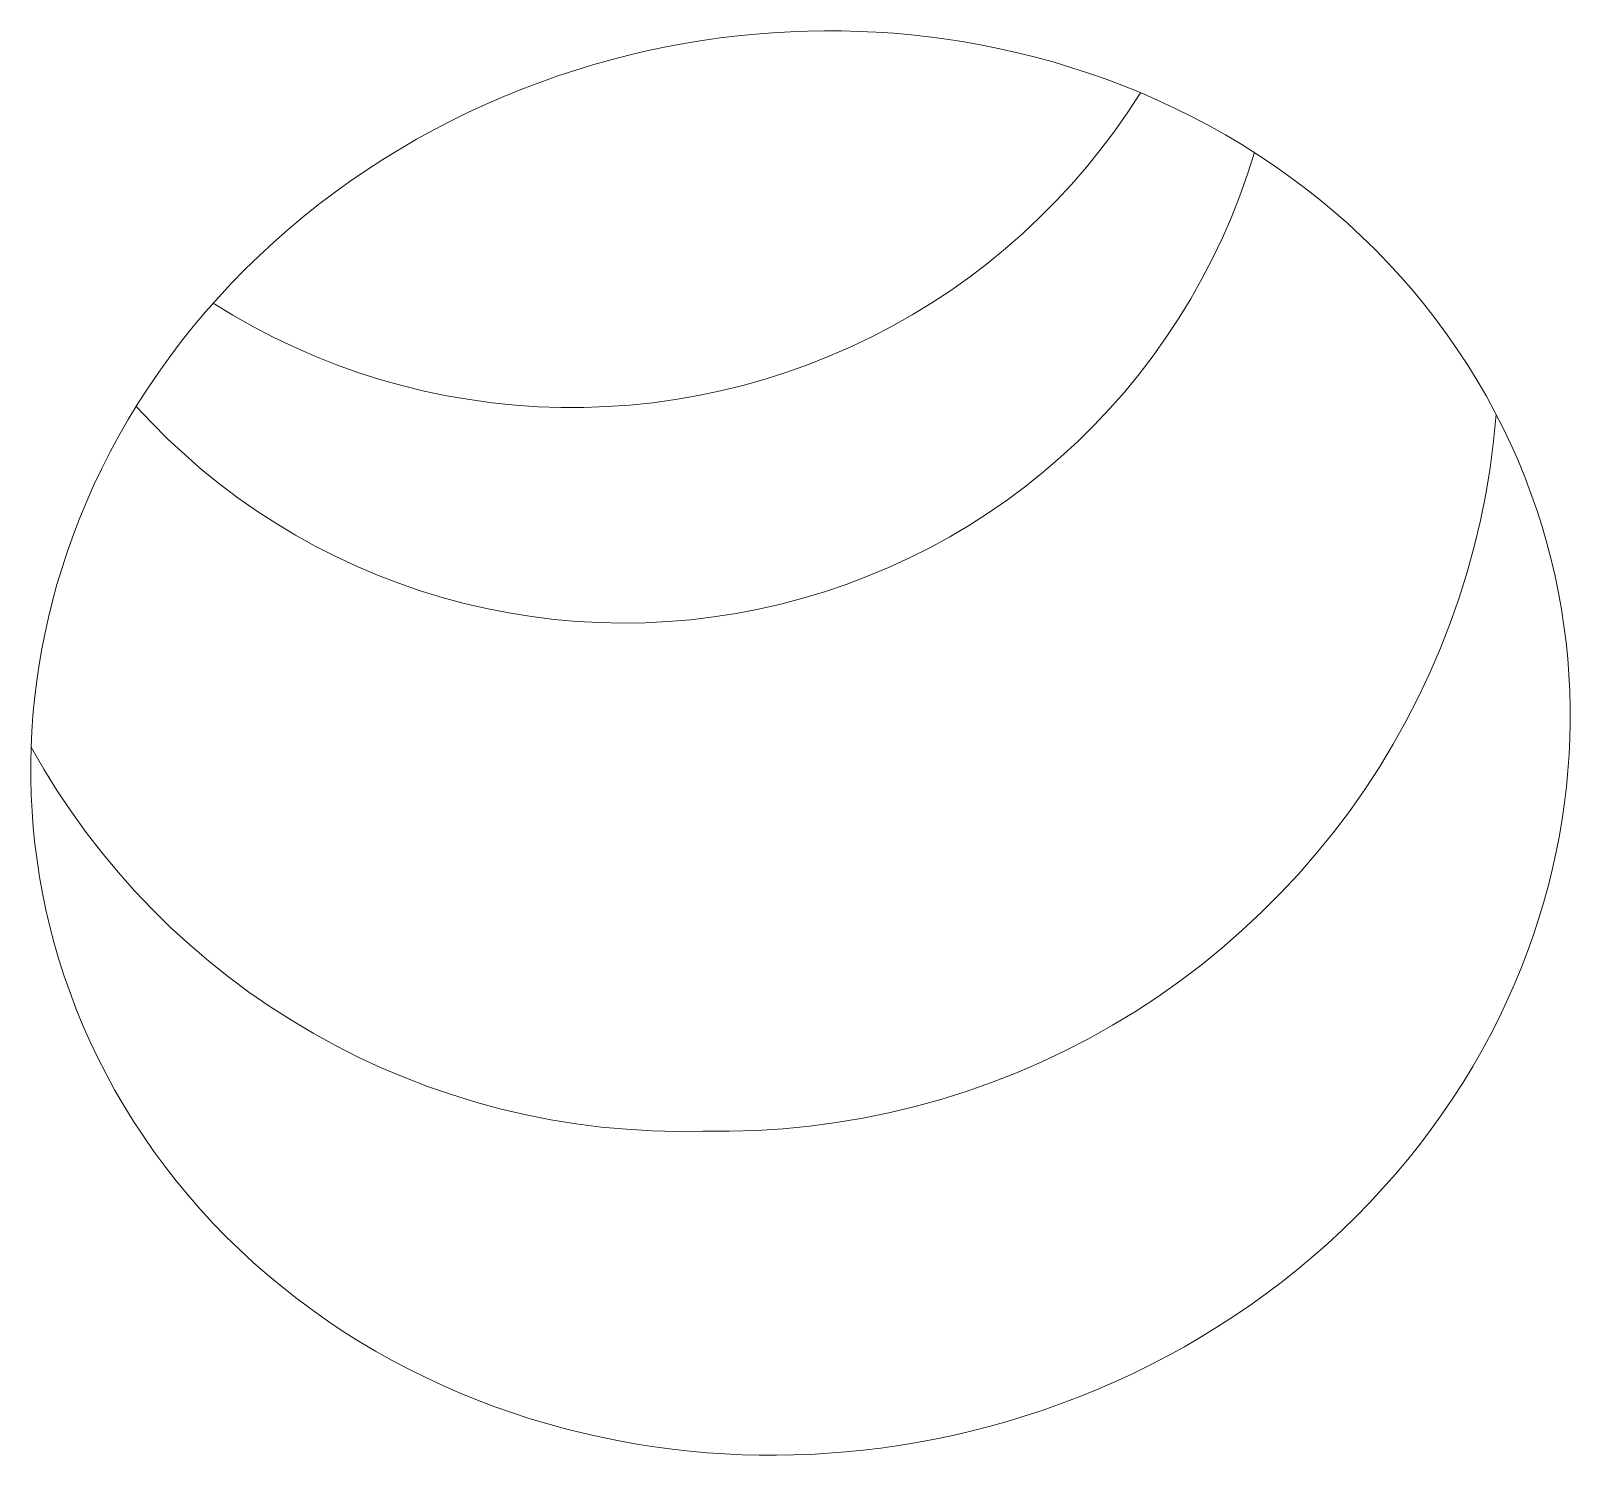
# Model space of a CAD drawing. Header units: inches. Extents: x 214 to 477, y -11 to 187.
# Drawn here: x 441.3608 to 441.5679, y 107.1215 to 107.3131 of the extents above; entities that cross this region are included whole.
import ezdxf

# ---------------------------------------------------------------- set-up
doc = ezdxf.new("R2010")
doc.units = ezdxf.units.IN
doc.layers.add('ZANO_R', color=7, linetype='Continuous', lineweight=0)

msp = doc.modelspace()

# ---------------------------------------------------------------- linework, layer by layer
at = {"layer": 'ZANO_R'}
for p, q in [((441.4535, 107.31209), (441.45589, 107.31238)), ((441.45589, 107.31238), (441.45826, 107.31262)), ((441.45826, 107.31262), (441.46062, 107.3128)), ((441.46062, 107.3128), (441.46296, 107.31293)), ((441.46296, 107.31293), (441.46527, 107.31302)), ((441.46527, 107.31302), (441.46757, 107.31305)), ((441.46757, 107.31305), (441.46987, 107.31304)), ((441.46987, 107.31304), (441.47218, 107.31298)), ((441.47218, 107.31298), (441.47451, 107.31288)), ((441.47451, 107.31288), (441.47686, 107.31272)), ((441.47686, 107.31272), (441.47922, 107.31251)), ((441.47922, 107.31251), (441.48159, 107.31224)), ((441.48159, 107.31224), (441.48396, 107.31193)), ((441.44141, 107.30982), (441.44384, 107.31039)), ((441.44384, 107.31039), (441.44627, 107.3109)), ((441.44627, 107.3109), (441.44869, 107.31135)), ((441.44869, 107.31135), (441.4511, 107.31175)), ((441.4511, 107.31175), (441.4535, 107.31209)), ((441.48396, 107.31193), (441.48635, 107.31156)), ((441.48635, 107.31156), (441.48874, 107.31113)), ((441.48874, 107.31113), (441.49114, 107.31065)), ((441.49114, 107.31065), (441.49353, 107.31011)), ((441.49353, 107.31011), (441.49592, 107.30951)), ((441.4341, 107.30778), (441.43653, 107.30852)), ((441.43653, 107.30852), (441.43897, 107.3092)), ((441.43897, 107.3092), (441.44141, 107.30982)), ((441.49592, 107.30951), (441.49831, 107.30886)), ((441.49831, 107.30886), (441.5007, 107.30814)), ((441.5007, 107.30814), (441.50307, 107.30737)), ((441.42684, 107.3052), (441.42925, 107.30612)), ((441.42925, 107.30612), (441.43167, 107.30698)), ((441.43167, 107.30698), (441.4341, 107.30778)), ((441.50307, 107.30737), (441.50544, 107.30654)), ((441.50544, 107.30654), (441.50779, 107.30564)), ((441.42205, 107.30319), (441.42443, 107.30423)), ((441.42443, 107.30423), (441.42684, 107.3052)), ((441.50779, 107.30564), (441.51013, 107.30469)), ((441.50836, 107.30213), (441.51005, 107.30473)), ((441.51013, 107.30469), (441.51245, 107.30368)), ((441.41732, 107.30094), (441.41968, 107.30209)), ((441.41968, 107.30209), (441.42205, 107.30319)), ((441.50659, 107.2996), (441.50836, 107.30213)), ((441.51245, 107.30368), (441.51474, 107.30261)), ((441.51474, 107.30261), (441.51702, 107.30148)), ((441.41269, 107.29846), (441.41499, 107.29973)), ((441.41499, 107.29973), (441.41732, 107.30094)), ((441.51702, 107.30148), (441.51927, 107.3003)), ((441.51927, 107.3003), (441.52149, 107.29905)), ((441.41041, 107.29713), (441.41269, 107.29846)), ((441.50473, 107.29713), (441.50659, 107.2996)), ((441.52149, 107.29905), (441.52368, 107.29775)), ((441.52368, 107.29775), (441.52583, 107.29639)), ((441.40594, 107.29431), (441.40816, 107.29575)), ((441.40816, 107.29575), (441.41041, 107.29713)), ((441.50279, 107.29473), (441.50473, 107.29713)), ((441.52537, 107.29669), (441.52444, 107.29376)), ((441.52583, 107.29639), (441.52795, 107.29498)), ((441.40376, 107.29282), (441.40594, 107.29431)), ((441.50077, 107.29239), (441.50279, 107.29473)), ((441.52444, 107.29376), (441.52342, 107.29087)), ((441.52795, 107.29498), (441.53003, 107.29351)), ((441.53003, 107.29351), (441.53208, 107.29199)), ((441.40161, 107.29128), (441.40376, 107.29282)), ((441.49867, 107.29012), (441.50077, 107.29239)), ((441.53208, 107.29199), (441.53408, 107.29041)), ((441.39744, 107.28803), (441.39951, 107.28968)), ((441.39951, 107.28968), (441.40161, 107.29128)), ((441.49649, 107.28793), (441.49867, 107.29012)), ((441.52342, 107.29087), (441.52229, 107.28801)), ((441.53408, 107.29041), (441.53603, 107.28879)), ((441.39542, 107.28634), (441.39744, 107.28803)), ((441.49424, 107.28581), (441.49649, 107.28793)), ((441.52229, 107.28801), (441.52107, 107.28519)), ((441.53603, 107.28879), (441.53794, 107.28712)), ((441.39344, 107.2846), (441.39542, 107.28634)), ((441.49192, 107.28377), (441.49424, 107.28581)), ((441.53794, 107.28712), (441.5398, 107.2854)), ((441.5398, 107.2854), (441.54161, 107.28363)), ((441.39151, 107.28281), (441.39344, 107.2846)), ((441.48952, 107.28182), (441.49192, 107.28377)), ((441.52107, 107.28519), (441.51975, 107.28242)), ((441.54161, 107.28363), (441.54337, 107.28182)), ((441.38963, 107.28098), (441.39151, 107.28281)), ((441.48707, 107.27994), (441.48952, 107.28182)), ((441.51975, 107.28242), (441.51833, 107.27969)), ((441.54337, 107.28182), (441.54507, 107.27997)), ((441.38602, 107.2772), (441.3878, 107.27911)), ((441.3878, 107.27911), (441.38963, 107.28098)), ((441.48455, 107.27815), (441.48707, 107.27994)), ((441.51833, 107.27969), (441.51682, 107.27702)), ((441.54507, 107.27997), (441.54672, 107.27808)), ((441.3843, 107.27525), (441.38602, 107.2772)), ((441.48197, 107.27645), (441.48455, 107.27815)), ((441.51682, 107.27702), (441.51522, 107.2744)), ((441.54672, 107.27808), (441.54831, 107.27615)), ((441.38264, 107.27327), (441.3843, 107.27525)), ((441.38532, 107.27641), (441.38795, 107.2748)), ((441.47933, 107.27484), (441.48197, 107.27645)), ((441.54831, 107.27615), (441.54984, 107.27418)), ((441.38103, 107.27126), (441.38264, 107.27327)), ((441.38795, 107.2748), (441.39065, 107.27328)), ((441.39065, 107.27328), (441.39339, 107.27186)), ((441.4739, 107.27189), (441.47664, 107.27332)), ((441.47664, 107.27332), (441.47933, 107.27484)), ((441.51522, 107.2744), (441.51353, 107.27183)), ((441.54984, 107.27418), (441.55131, 107.27218)), ((441.37948, 107.26921), (441.38103, 107.27126)), ((441.39339, 107.27186), (441.39618, 107.27053)), ((441.47111, 107.27055), (441.4739, 107.27189)), ((441.51353, 107.27183), (441.51175, 107.26933)), ((441.55131, 107.27218), (441.55272, 107.27015)), ((441.37799, 107.26713), (441.37948, 107.26921)), ((441.39618, 107.27053), (441.39901, 107.26929)), ((441.39901, 107.26929), (441.40189, 107.26815)), ((441.4654, 107.26818), (441.46828, 107.26932)), ((441.46828, 107.26932), (441.47111, 107.27055)), ((441.51175, 107.26933), (441.50988, 107.26689)), ((441.55272, 107.27015), (441.55407, 107.26809)), ((441.37656, 107.26503), (441.37799, 107.26713)), ((441.40189, 107.26815), (441.4048, 107.26712)), ((441.4048, 107.26712), (441.40774, 107.26618)), ((441.45955, 107.2662), (441.46249, 107.26714)), ((441.46249, 107.26714), (441.4654, 107.26818)), ((441.50988, 107.26689), (441.50793, 107.26452)), ((441.55407, 107.26809), (441.55536, 107.26601)), ((441.37519, 107.26291), (441.37656, 107.26503)), ((441.40774, 107.26618), (441.41072, 107.26534)), ((441.41072, 107.26534), (441.41372, 107.26461)), ((441.41372, 107.26461), (441.41675, 107.26398)), ((441.45055, 107.26399), (441.45357, 107.26462)), ((441.45357, 107.26462), (441.45657, 107.26536)), ((441.45657, 107.26536), (441.45955, 107.2662)), ((441.50793, 107.26452), (441.5059, 107.26222)), ((441.55536, 107.26601), (441.55658, 107.2639)), ((441.37389, 107.26076), (441.37519, 107.26291)), ((441.37707, 107.26031), (441.37497, 107.26255)), ((441.41675, 107.26398), (441.41979, 107.26345)), ((441.41979, 107.26345), (441.42285, 107.26303)), ((441.42285, 107.26303), (441.42593, 107.26272)), ((441.42593, 107.26272), (441.42901, 107.2625)), ((441.42901, 107.2625), (441.4321, 107.2624)), ((441.43519, 107.2624), (441.43828, 107.26251)), ((441.43828, 107.26251), (441.44136, 107.26272)), ((441.44136, 107.26272), (441.44444, 107.26304)), ((441.44444, 107.26304), (441.4475, 107.26346)), ((441.4475, 107.26346), (441.45055, 107.26399)), ((441.55658, 107.2639), (441.55774, 107.26176)), ((441.37264, 107.25859), (441.37389, 107.26076)), ((441.4321, 107.2624), (441.43519, 107.2624)), ((441.5059, 107.26222), (441.50379, 107.25998)), ((441.55756, 107.25787), (441.55791, 107.26145)), ((441.55774, 107.26176), (441.55884, 107.25961)), ((441.37146, 107.25641), (441.37264, 107.25859)), ((441.37924, 107.25814), (441.37707, 107.26031)), ((441.50379, 107.25998), (441.50161, 107.25783)), ((441.55884, 107.25961), (441.55987, 107.25744)), ((441.37035, 107.25421), (441.37146, 107.25641)), ((441.38149, 107.25605), (441.37924, 107.25814)), ((441.50161, 107.25783), (441.49935, 107.25574)), ((441.55709, 107.2543), (441.55756, 107.25787)), ((441.55987, 107.25744), (441.56084, 107.25525)), ((441.36929, 107.252), (441.37035, 107.25421)), ((441.38381, 107.25403), (441.38149, 107.25605)), ((441.49935, 107.25574), (441.49702, 107.25374)), ((441.5565, 107.25074), (441.55709, 107.2543)), ((441.56084, 107.25525), (441.56174, 107.25305)), ((441.3862, 107.2521), (441.38381, 107.25403)), ((441.38865, 107.25026), (441.3862, 107.2521)), ((441.49702, 107.25374), (441.49462, 107.25183)), ((441.56174, 107.25305), (441.56258, 107.25084)), ((441.36831, 107.24978), (441.36929, 107.252)), ((441.39117, 107.2485), (441.38865, 107.25026)), ((441.49216, 107.24999), (441.48963, 107.24824)), ((441.49462, 107.25183), (441.49216, 107.24999)), ((441.55578, 107.24721), (441.5565, 107.25074)), ((441.56258, 107.25084), (441.56336, 107.24862)), ((441.36738, 107.24755), (441.36831, 107.24978)), ((441.39375, 107.24682), (441.39117, 107.2485)), ((441.48963, 107.24824), (441.48705, 107.24659)), ((441.56336, 107.24862), (441.56407, 107.2464)), ((441.36652, 107.24532), (441.36738, 107.24755)), ((441.39638, 107.24524), (441.39375, 107.24682)), ((441.48705, 107.24659), (441.48441, 107.24502)), ((441.55495, 107.24371), (441.55578, 107.24721)), ((441.56407, 107.2464), (441.56471, 107.24417)), ((441.36572, 107.24308), (441.36652, 107.24532)), ((441.39906, 107.24375), (441.39638, 107.24524)), ((441.48441, 107.24502), (441.48171, 107.24354)), ((441.56471, 107.24417), (441.5653, 107.24194)), ((441.36499, 107.24084), (441.36572, 107.24308)), ((441.4018, 107.24236), (441.39906, 107.24375)), ((441.40458, 107.24106), (441.4018, 107.24236)), ((441.47897, 107.24216), (441.47618, 107.24088)), ((441.48171, 107.24354), (441.47897, 107.24216)), ((441.55399, 107.24024), (441.55495, 107.24371)), ((441.5653, 107.24194), (441.56582, 107.2397)), ((441.36431, 107.2386), (441.36499, 107.24084)), ((441.40741, 107.23986), (441.40458, 107.24106)), ((441.41028, 107.23876), (441.40741, 107.23986)), ((441.47335, 107.23969), (441.47048, 107.2386)), ((441.47618, 107.24088), (441.47335, 107.23969)), ((441.55291, 107.2368), (441.55399, 107.24024)), ((441.56582, 107.2397), (441.56628, 107.23748)), ((441.3637, 107.23637), (441.36431, 107.2386)), ((441.41318, 107.23775), (441.41028, 107.23876)), ((441.41612, 107.23685), (441.41318, 107.23775)), ((441.46757, 107.23761), (441.46463, 107.23673)), ((441.47048, 107.2386), (441.46757, 107.23761)), ((441.36315, 107.23414), (441.3637, 107.23637)), ((441.41908, 107.23605), (441.41612, 107.23685)), ((441.42207, 107.23536), (441.41908, 107.23605)), ((441.46166, 107.23594), (441.45866, 107.23526)), ((441.46463, 107.23673), (441.46166, 107.23594)), ((441.55172, 107.2334), (441.55291, 107.2368)), ((441.56628, 107.23748), (441.56668, 107.23525)), ((441.36266, 107.23192), (441.36315, 107.23414)), ((441.42509, 107.23477), (441.42207, 107.23536)), ((441.42812, 107.23428), (441.42509, 107.23477)), ((441.43117, 107.2339), (441.42812, 107.23428)), ((441.43422, 107.23363), (441.43117, 107.2339)), ((441.43729, 107.23346), (441.43422, 107.23363)), ((441.44036, 107.2334), (441.43729, 107.23346)), ((441.44343, 107.23344), (441.44036, 107.2334)), ((441.4465, 107.2336), (441.44343, 107.23344)), ((441.44956, 107.23385), (441.4465, 107.2336)), ((441.45261, 107.23422), (441.44956, 107.23385)), ((441.45565, 107.23469), (441.45261, 107.23422)), ((441.45866, 107.23526), (441.45565, 107.23469)), ((441.56668, 107.23525), (441.56702, 107.23303)), ((441.36223, 107.22971), (441.36266, 107.23192)), ((441.55041, 107.23004), (441.55172, 107.2334)), ((441.56702, 107.23303), (441.5673, 107.23083)), ((441.36186, 107.2275), (441.36223, 107.22971)), ((441.54899, 107.22673), (441.55041, 107.23004)), ((441.5673, 107.23083), (441.56752, 107.22863)), ((441.36154, 107.22531), (441.36186, 107.2275)), ((441.56752, 107.22863), (441.56769, 107.22644)), ((441.36129, 107.22313), (441.36154, 107.22531)), ((441.54745, 107.22348), (441.54899, 107.22673)), ((441.56769, 107.22644), (441.5678, 107.22426)), ((441.36108, 107.22097), (441.36129, 107.22313)), ((441.54581, 107.22027), (441.54745, 107.22348)), ((441.5678, 107.22426), (441.56785, 107.2221)), ((441.56785, 107.2221), (441.56786, 107.21996)), ((441.36093, 107.21883), (441.36108, 107.22097)), ((441.54405, 107.21713), (441.54581, 107.22027)), ((441.56786, 107.21996), (441.56781, 107.21783)), ((441.36083, 107.2167), (441.36093, 107.21883)), ((441.54219, 107.21404), (441.54405, 107.21713)), ((441.56781, 107.21783), (441.56771, 107.21571)), ((441.36079, 107.21458), (441.36083, 107.2167)), ((441.36084, 107.21672), (441.36254, 107.21376)), ((441.56771, 107.21571), (441.56756, 107.21356)), ((441.36079, 107.21243), (441.36079, 107.21458)), ((441.36254, 107.21376), (441.36435, 107.21085)), ((441.54022, 107.21103), (441.54219, 107.21404)), ((441.56756, 107.21356), (441.56736, 107.2114)), ((441.36085, 107.21027), (441.36079, 107.21243)), ((441.36435, 107.21085), (441.36625, 107.20801)), ((441.53815, 107.20808), (441.54022, 107.21103)), ((441.56736, 107.2114), (441.5671, 107.20923)), ((441.36096, 107.2081), (441.36085, 107.21027)), ((441.5671, 107.20923), (441.56679, 107.20703)), ((441.36113, 107.20591), (441.36096, 107.2081)), ((441.36625, 107.20801), (441.36825, 107.20524)), ((441.53597, 107.20521), (441.53815, 107.20808)), ((441.56679, 107.20703), (441.56641, 107.20483)), ((441.36135, 107.20371), (441.36113, 107.20591)), ((441.36825, 107.20524), (441.37034, 107.20253)), ((441.5337, 107.20241), (441.53597, 107.20521)), ((441.56641, 107.20483), (441.56598, 107.20262)), ((441.36163, 107.2015), (441.36135, 107.20371)), ((441.37034, 107.20253), (441.37253, 107.1999)), ((441.53134, 107.19969), (441.5337, 107.20241)), ((441.56598, 107.20262), (441.56549, 107.2004)), ((441.36197, 107.19928), (441.36163, 107.2015)), ((441.56549, 107.2004), (441.56494, 107.19817)), ((441.36237, 107.19706), (441.36197, 107.19928)), ((441.37253, 107.1999), (441.3748, 107.19735)), ((441.52888, 107.19706), (441.53134, 107.19969)), ((441.36283, 107.19483), (441.36237, 107.19706)), ((441.3748, 107.19735), (441.37716, 107.19487)), ((441.52634, 107.19451), (441.52888, 107.19706)), ((441.56494, 107.19817), (441.56433, 107.19593)), ((441.36335, 107.1926), (441.36283, 107.19483)), ((441.37716, 107.19487), (441.3796, 107.19247)), ((441.52371, 107.19205), (441.52634, 107.19451)), ((441.56433, 107.19593), (441.56366, 107.1937)), ((441.36394, 107.19037), (441.36335, 107.1926)), ((441.3796, 107.19247), (441.38212, 107.19017)), ((441.52099, 107.18968), (441.52371, 107.19205)), ((441.56366, 107.1937), (441.56292, 107.19146)), ((441.36458, 107.18814), (441.36394, 107.19037)), ((441.38212, 107.19017), (441.38472, 107.18794)), ((441.56292, 107.19146), (441.56212, 107.18922)), ((441.3653, 107.18592), (441.36458, 107.18814)), ((441.38472, 107.18794), (441.3874, 107.18581)), ((441.5182, 107.18741), (441.52099, 107.18968)), ((441.56212, 107.18922), (441.56126, 107.18699)), ((441.36607, 107.1837), (441.3653, 107.18592)), ((441.3874, 107.18581), (441.39014, 107.18377)), ((441.51533, 107.18523), (441.5182, 107.18741)), ((441.56126, 107.18699), (441.56034, 107.18476)), ((441.39014, 107.18377), (441.39296, 107.18183)), ((441.51238, 107.18315), (441.51533, 107.18523)), ((441.56034, 107.18476), (441.55935, 107.18254)), ((441.36691, 107.18149), (441.36607, 107.1837)), ((441.39296, 107.18183), (441.39584, 107.17998)), ((441.50937, 107.18118), (441.51238, 107.18315)), ((441.55935, 107.18254), (441.5583, 107.18033)), ((441.36781, 107.17929), (441.36691, 107.18149)), ((441.39584, 107.17998), (441.39878, 107.17823)), ((441.50629, 107.17931), (441.50937, 107.18118)), ((441.5583, 107.18033), (441.55718, 107.17813)), ((441.36878, 107.1771), (441.36781, 107.17929)), ((441.39878, 107.17823), (441.40177, 107.17659)), ((441.49995, 107.1759), (441.50315, 107.17755)), ((441.50315, 107.17755), (441.50629, 107.17931)), ((441.55718, 107.17813), (441.556, 107.17595)), ((441.36981, 107.17493), (441.36878, 107.1771)), ((441.40177, 107.17659), (441.40482, 107.17504)), ((441.49669, 107.17436), (441.49995, 107.1759)), ((441.556, 107.17595), (441.55476, 107.17378)), ((441.37091, 107.17277), (441.36981, 107.17493)), ((441.40482, 107.17504), (441.40793, 107.17361)), ((441.40793, 107.17361), (441.41108, 107.17228)), ((441.49339, 107.17293), (441.49669, 107.17436)), ((441.55476, 107.17378), (441.55345, 107.17163)), ((441.37207, 107.17064), (441.37091, 107.17277)), ((441.41108, 107.17228), (441.41427, 107.17105)), ((441.48663, 107.17042), (441.49003, 107.17161)), ((441.49003, 107.17161), (441.49339, 107.17293)), ((441.55345, 107.17163), (441.55208, 107.16951)), ((441.37329, 107.16853), (441.37207, 107.17064)), ((441.41427, 107.17105), (441.41751, 107.16994)), ((441.41751, 107.16994), (441.42078, 107.16894)), ((441.47973, 107.16838), (441.4832, 107.16934)), ((441.4832, 107.16934), (441.48663, 107.17042)), ((441.55208, 107.16951), (441.55065, 107.16741)), ((441.37458, 107.16644), (441.37329, 107.16853)), ((441.42078, 107.16894), (441.42408, 107.16805)), ((441.42408, 107.16805), (441.42741, 107.16727)), ((441.42741, 107.16727), (441.43076, 107.16661)), ((441.47269, 107.16681), (441.47622, 107.16753)), ((441.47622, 107.16753), (441.47973, 107.16838)), ((441.55065, 107.16741), (441.54916, 107.16533)), ((441.37593, 107.16438), (441.37458, 107.16644)), ((441.43076, 107.16661), (441.43414, 107.16606)), ((441.43414, 107.16606), (441.43753, 107.16563)), ((441.43753, 107.16563), (441.44094, 107.16532)), ((441.44094, 107.16532), (441.44435, 107.16512)), ((441.44435, 107.16512), (441.44777, 107.16504)), ((441.45479, 107.16505), (441.45839, 107.16516)), ((441.45839, 107.16516), (441.46199, 107.16539)), ((441.46199, 107.16539), (441.46557, 107.16574)), ((441.46557, 107.16574), (441.46914, 107.16622)), ((441.46914, 107.16622), (441.47269, 107.16681)), ((441.54916, 107.16533), (441.54761, 107.16329)), ((441.37734, 107.16235), (441.37593, 107.16438)), ((441.44777, 107.16504), (441.45119, 107.16507)), ((441.45119, 107.16507), (441.45479, 107.16505)), ((441.54761, 107.16329), (441.54601, 107.16127)), ((441.37881, 107.16035), (441.37734, 107.16235)), ((441.54601, 107.16127), (441.54434, 107.15929)), ((441.38035, 107.15839), (441.37881, 107.16035)), ((441.54434, 107.15929), (441.54262, 107.15734)), ((441.38194, 107.15646), (441.38035, 107.15839)), ((441.54262, 107.15734), (441.54084, 107.15543)), ((441.38358, 107.15457), (441.38194, 107.15646)), ((441.54084, 107.15543), (441.53901, 107.15356)), ((441.38529, 107.15272), (441.38358, 107.15457)), ((441.38704, 107.15091), (441.38529, 107.15272)), ((441.53901, 107.15356), (441.53713, 107.15173)), ((441.38885, 107.14914), (441.38704, 107.15091)), ((441.53713, 107.15173), (441.5352, 107.14994)), ((441.39071, 107.14742), (441.38885, 107.14914)), ((441.5352, 107.14994), (441.53323, 107.1482)), ((441.39262, 107.14575), (441.39071, 107.14742)), ((441.5312, 107.14651), (441.52914, 107.14487)), ((441.53323, 107.1482), (441.5312, 107.14651)), ((441.39458, 107.14413), (441.39262, 107.14575)), ((441.52914, 107.14487), (441.52703, 107.14327)), ((441.39658, 107.14255), (441.39458, 107.14413)), ((441.39862, 107.14103), (441.39658, 107.14255)), ((441.52703, 107.14327), (441.52488, 107.14173)), ((441.4007, 107.13957), (441.39862, 107.14103)), ((441.52488, 107.14173), (441.5227, 107.14023)), ((441.40282, 107.13815), (441.4007, 107.13957)), ((441.52048, 107.1388), (441.51824, 107.13741)), ((441.5227, 107.14023), (441.52048, 107.1388)), ((441.40498, 107.13679), (441.40282, 107.13815)), ((441.40717, 107.13549), (441.40498, 107.13679)), ((441.51824, 107.13741), (441.51596, 107.13609)), ((441.40939, 107.13425), (441.40717, 107.13549)), ((441.41164, 107.13306), (441.40939, 107.13425)), ((441.51365, 107.13482), (441.51132, 107.13361)), ((441.51596, 107.13609), (441.51365, 107.13482)), ((441.41391, 107.13193), (441.41164, 107.13306)), ((441.50897, 107.13245), (441.5066, 107.13136)), ((441.51132, 107.13361), (441.50897, 107.13245)), ((441.41621, 107.13086), (441.41391, 107.13193)), ((441.41853, 107.12985), (441.41621, 107.13086)), ((441.50421, 107.13032), (441.50181, 107.12934)), ((441.5066, 107.13136), (441.50421, 107.13032)), ((441.42086, 107.1289), (441.41853, 107.12985)), ((441.42322, 107.12801), (441.42086, 107.1289)), ((441.42558, 107.12718), (441.42322, 107.12801)), ((441.4994, 107.12843), (441.49698, 107.12757)), ((441.50181, 107.12934), (441.4994, 107.12843)), ((441.42796, 107.1264), (441.42558, 107.12718)), ((441.43034, 107.12569), (441.42796, 107.1264)), ((441.49211, 107.12603), (441.48968, 107.12535)), ((441.49455, 107.12677), (441.49211, 107.12603)), ((441.49698, 107.12757), (441.49455, 107.12677)), ((441.43273, 107.12503), (441.43034, 107.12569)), ((441.43512, 107.12444), (441.43273, 107.12503)), ((441.43752, 107.1239), (441.43512, 107.12444)), ((441.43991, 107.12342), (441.43752, 107.1239)), ((441.48481, 107.12416), (441.48238, 107.12365)), ((441.48724, 107.12472), (441.48481, 107.12416)), ((441.48968, 107.12535), (441.48724, 107.12472)), ((441.4423, 107.12299), (441.43991, 107.12342)), ((441.44469, 107.12262), (441.4423, 107.12299)), ((441.44707, 107.1223), (441.44469, 107.12262)), ((441.44944, 107.12204), (441.44707, 107.1223)), ((441.45179, 107.12183), (441.44944, 107.12204)), ((441.45414, 107.12167), (441.45179, 107.12183)), ((441.45647, 107.12156), (441.45414, 107.12167)), ((441.4657, 107.12161), (441.46338, 107.12153)), ((441.46803, 107.12175), (441.4657, 107.12161)), ((441.47039, 107.12193), (441.46803, 107.12175)), ((441.47276, 107.12217), (441.47039, 107.12193)), ((441.47515, 107.12246), (441.47276, 107.12217)), ((441.47755, 107.1228), (441.47515, 107.12246)), ((441.47996, 107.1232), (441.47755, 107.1228)), ((441.48238, 107.12365), (441.47996, 107.1232)), ((441.45878, 107.1215), (441.45647, 107.12156)), ((441.46108, 107.12149), (441.45878, 107.1215)), ((441.46338, 107.12153), (441.46108, 107.12149))]:
    msp.add_line(p, q, dxfattribs=at)

doc.saveas('drawing.dxf')
